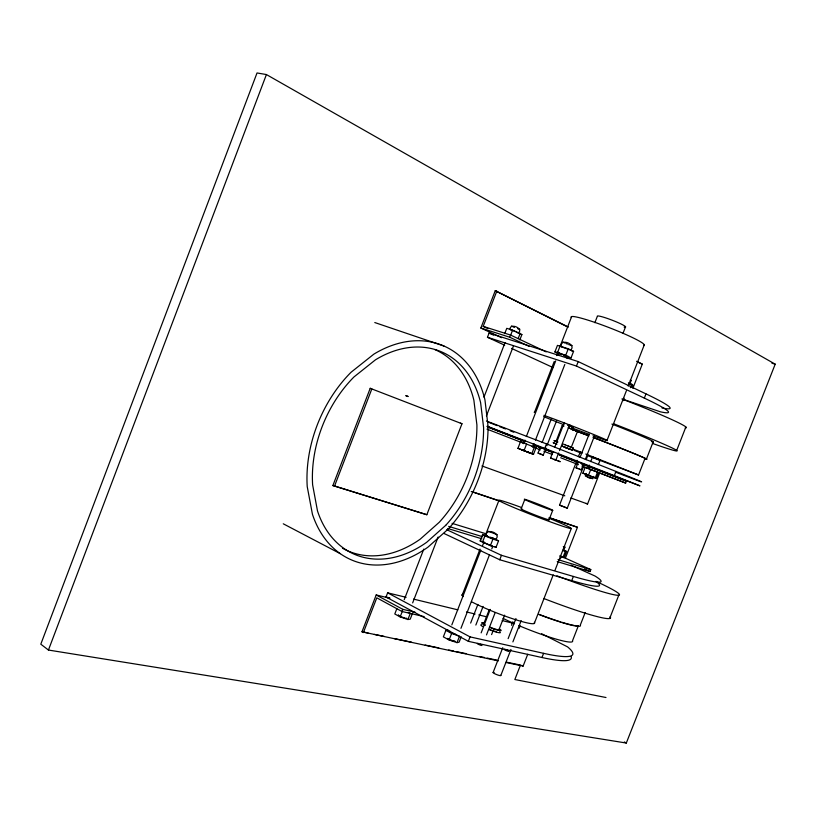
<?xml version="1.0" encoding="UTF-8"?>
<svg xmlns="http://www.w3.org/2000/svg" width="816" height="816" viewBox="0 0 816 816"><rect width="100%" height="100%" fill="white"/><g stroke="black" fill="none" stroke-linecap="round" stroke-linejoin="round"><path stroke-width="1.22" d="M48.44 650.046L266.414 74.552L775.2 364.171L626.311 743.039L48.44 650.046L40.8 644.181L257.03 72.961L266.414 74.552M332.887 485.53L370.209 388.314L461.978 423.759L426.839 514.723L332.887 485.53L426.839 514.723M334.458 486.275L371.831 388.946L370.209 388.314M498.362 660.889L361.988 631.788L376.196 594.966L389.793 598.21M363.385 632.584L376.798 597.832L401.982 611.5L424.198 616.631M501.524 337.671L480.848 328.022L495.251 290.69L568.405 327.063M487.795 328.532L483.194 326.38L496.801 291.139M571.18 656.737A126.001 15.565 21.2 0 1 541.967 657.512L468.333 641.325L386.019 597.016L387.631 592.834L406.113 597.312M504.696 345.229L487.468 337.273L489.1 333.04L578.207 361.58L645.986 393.883A126.715 7.568 21.2 0 1 662 407.939M396.821 608.736L394.801 613.979L400.156 616.906L407.908 619.528L410.224 619.191L412.651 612.918M504.716 333.642L506.767 328.338L512.601 330.164L521.883 334.591L519.843 339.884M404.226 599.678L423.79 549.076M483.949 397.157L505.053 342.577M510.092 329.521C509.225 322.514 523.923 328.195 518.537 332.826M401.982 611.5L402.808 609.348L415.15 612.224M400.156 616.906L402.604 610.592M529.268 346.423L509.694 337.212L510.53 335.039L483.194 326.38M510.541 335.488L512.601 330.164M412.651 602.891L438.131 537.01M486.428 415.854L513.488 345.882M407.908 619.528L410.346 613.224L408.133 612.469M518.14 338.63L520.2 333.305M492.833 537.958L498.556 540.835L496.026 547.363L490.385 545.68L480.155 540.916L482.674 534.409L487.183 535.786M448.045 629.952L445.883 630.36L443.363 636.857L449.096 639.979L457.011 642.641L459.122 642.161L461.213 636.766M559.174 353.981L554.9 351.951L557.45 345.382L568.262 348.779L573.577 351.349L571.027 357.938L565.967 356.612M517.946 448.3L520.486 441.742L526.565 444.088L536.03 447.78L533.501 454.308L517.946 448.3L524.015 450.667L526.565 444.088M482.409 542.436L484.949 535.888L482.674 534.409M462.091 595.354L480.022 549.107M485.081 536.071L498.882 500.504M451.819 624.913L480.797 550.198M482.633 545.455L484.021 541.895M486.316 535.969C484.796 526.871 502.707 533.705 495.445 539.437M554.9 351.951L557.593 352.39L560.153 345.78M554.217 361.498L534.521 412.264A39.107 0.928 21.2 0 0 534.541 412.529M556.502 355.603L557.879 352.053M560.164 346.157L571.618 316.639M523.576 443.669L524.953 440.12M526.33 436.57L555.696 360.876M557.991 354.96L558.909 352.594M561.204 346.678C559.735 337.498 577.585 344.546 570.323 350.288M449.096 639.979L451.625 633.461L445.883 630.36M490.385 545.68L492.925 539.121L498.556 540.835M571.027 357.938L565.692 355.399L568.262 348.779M460.948 628.33L489.467 554.849M491.762 548.923L492.691 546.557M532.705 447.209L534.082 443.669M535.459 440.12L564.815 364.477M567.11 358.561L568.028 356.204M457.011 642.641L459.541 636.133L451.625 633.461M531.828 453.686L534.378 447.127M470.648 623.067L477.88 604.421M540.131 453.89L538.05 453.084L540.325 447.209M542.15 442.507L551.269 419.016M443.935 533.44L499.739 559.756L501.463 555.308L573.362 576.443A126.256 8.497 21.2 0 0 595.048 576.055L570.884 565.1M468.333 641.325L470.057 636.888L543.599 653.33A126.011 15.208 21.2 0 0 567.589 646.894L541.64 633.726M475.85 625.046L483.092 606.41M521.149 508.837L524.831 499.382M623.21 399.35L660.481 411.835A126.704 7.201 21.2 0 0 644.334 398.116L576.463 366.068L578.207 361.58M487.162 426.227L544.772 448.372L546.506 443.894L486.469 421.025M538.091 453.094L543.262 455.104L545.996 448.055M546.904 445.709L556.492 421.046M594.874 322.687L597.343 316.333A15.137 1.52 21 0 1 614.03 320.933A15.137 1.52 21 0 1 624.128 327.094M483.837 623.577L489.07 610.113M481.154 632.859L490.263 609.409M556.532 441.619L556.043 441.405L562.193 425.575L563.825 426.064M556.288 460.173L550.545 457.98L552.84 452.074M554.676 447.341L564.325 422.515M486.499 634.899L495.159 612.622M554.095 459.357L555.859 460.04L558.654 452.972M559.572 450.605L569.69 424.606M491.609 634.583L493.425 629.911M498.953 629.748L504.625 615.142M570.7 447.117L571.271 447.311L577.493 431.45L569.007 427.992M549.015 519.833L552.707 510.347A15.086 0.51 21.3 0 0 533.225 502.207A15.086 0.51 21.3 0 0 530.318 502.034A15.086 0.51 21.3 0 0 552.707 510.347M623.057 333.183L625.546 326.808M493.088 672.557L502.748 647.731M511.489 625.28L512.866 621.731M584.297 464.426L567.273 508.123L559.541 505.135L577.014 460.244M578.391 456.695L580.237 451.972M508.123 638.653L515.947 618.548M577.952 468.568L576.014 467.823L578.279 462.019M580.084 457.378L589.111 434.183M512.887 641.896L521.179 620.609M500.81 675.485L510.938 649.495M519.221 628.228L520.139 625.862M576.014 467.823L581.278 469.863L583.532 464.059M585.337 459.418L594.374 436.223M586.133 459.704L587.979 454.981M582.899 473.147L585.154 467.374L598.648 472.617L596.404 478.37L582.899 473.147L586.357 474.453M593.773 476.411C594.017 481.165 582.899 476.442 586.112 473.443M588.418 467.517L589.346 465.151M590.733 461.601L592.579 456.858M588.479 475.32L590.733 469.526M534.286 623.455L553.228 574.852M555.074 570.109L571.251 528.615M560.378 558.848L561.296 556.492M563.581 550.616L564.958 547.097L564.295 546.72M607.043 440.365L626.372 390.793M628.208 386.07L644.314 344.75M598.383 464.569L600.229 459.836M623.312 400.636L624.23 398.269M629.768 384.061L631.156 380.511L630.38 379.991M520.353 665.387L514.845 679.514L605.992 697.517M563.071 557.165L565.325 551.402L566.62 551.443L564.386 557.175L559.664 555.92M595.252 477.941L597.506 472.158M630.401 387.712L631.757 384.234L628.391 382.847M505.787 662.439L523.127 666.08L527.738 654.248M631.829 387.447L632.726 385.142L631.757 384.234M560.521 556.675L565.396 558.175L577.453 527.258L549.443 517.701M570.802 497.964L587.561 503.982L599.638 473.005L625.658 483.062L626.402 481.154L581.553 463.59M632.849 388.345L642.294 364.13L636.613 361.274M499.739 559.756L571.72 580.635L573.362 576.443M541.967 657.512L543.599 653.33M644.334 398.116L645.986 393.883M580.859 463.151L639.948 485.857L614.326 475.646L615.968 471.434L546.506 443.894M557.236 561.602L590.06 571.526L590.804 569.619L565.396 558.175M593.201 457.827L638.551 474.983L644.926 458.674A45.727 0.989 21.1 0 0 593.416 437.59M585.215 612.5L580.298 625.076A47.124 4.733 21.5 0 1 539.08 614.56M646.374 459.235L653.126 441.946M609.695 618.395L618.763 595.231M676.699 450.432L685.838 427.084M564.907 547.138L563.305 546.669M556.043 441.405L557.644 441.956M577.432 431.48L575.8 430.94M559.541 505.135L567.273 508.123M572.159 345.566L570.71 345.27M497.291 534.704L488.152 531.226M571.271 447.311L568.497 446.148M519.914 329.276L517.64 328.685M518.364 333.132L516.61 332.061M561.143 346.657L569.456 349.727M631.156 380.511L630.401 380.368M629.605 383.846L629.085 383.367M571.73 351.064L573.577 351.349M492.313 545.853L491.232 545.608M455.165 641.468L453.41 641.08M484.265 542.497L483.725 542.467L490.345 545.323M494.843 539.335L486.254 535.939L487.458 536.173M361.988 631.788L368.179 633.083M374.371 634.389L384.285 636.47M394.189 638.551L411.529 642.192M425.146 645.048L438.773 647.914M448.678 649.995L453.635 651.035M456.103 651.556L466.018 653.636M479.635 656.492L484.592 657.533M487.07 658.053L496.975 660.134M506.879 662.215L520.506 665.081M510.306 329.797L511.469 330.103M386.019 597.016L389.722 597.893M413.508 599.097L457.868 609.848M466.487 611.939L475.116 614.03M478.808 614.917L486.203 616.712M502.217 620.588L513.315 623.281M478.36 643.538C474.504 642.763 483.021 646.721 482.021 645.089M585.194 475.81L588.652 477.136M505.42 649.505C500.881 648.485 510.775 652.861 508.541 650.801M771.916 363.232L775.2 364.171M562.765 550.259L563.458 550.29M572.485 429.563L570.282 428.614M480.155 540.916L482.409 541.6M447.831 528.523L481.868 538.815M448.657 526.381L482.674 536.734M558.001 559.643L590.804 569.619M452.074 523.352L486.193 533.837M642.294 364.13L637.378 361.957M519.945 333.979L521.883 334.591M480.848 328.022L509.694 337.212M487.468 337.273L576.463 366.068M630.819 384.52L632.726 385.142M472.168 491.691L498.729 500.636M471.209 491.507L498.974 500.851M549.678 517.915L577.453 527.258M374.779 322.544L444.016 346.055M521.893 449.81L521.383 449.626L527.014 451.789M451.085 640.315L452.278 640.733M512.377 330.398L515.61 331.633M521.444 449.647L522.077 449.891M481.95 465.967L564.815 495.812M568.63 344.556L569.741 344.954M563.754 355.582C575.994 359.703 554.441 350.941 559.633 353.879M550.545 457.98L552.35 458.684M571.312 447.382L573.444 448.117L566.773 445.465M563.05 550.565L565.325 551.402M557.593 352.39L565.692 355.399M565.121 447.362L565.723 447.576L564.019 446.882M568.844 448.831L572.618 450.238L567.671 448.259M568.12 427.788L569.527 428.318M572.597 429.757L574.352 430.42M592.814 478.778L589.397 477.462M557.818 441.986L553.931 440.589L555.808 441.374M586.174 474.402L593.497 477.248L592.793 476.962M556.991 444.108L553.136 442.68L554.992 443.476M567.395 448.29L570.496 449.483L565.947 447.586M524.127 443.159L520.486 441.742M529.094 452.625L527.085 451.84L530.41 453.125L529.39 452.717M572.842 449.086L582.542 452.788M565.651 447.617L568.65 448.79M615.427 472.117L634.328 479.339A126.48 0.755 21.2 0 0 615.968 471.434M585.817 454.043L638.551 474.983M561.796 446.026L566.804 447.902M564.764 447.301L566.416 447.933M626.402 481.154L581.135 463.6M531.991 446.219L536.03 447.78M555.043 459.683L554.482 459.469L555.084 459.714M524.657 450.881L522.515 450.044M562.571 443.802L565.151 444.802M561.745 445.934L564.325 446.933M541.171 454.288L543.262 455.104M557.695 460.714L560.225 461.703L555.563 459.887M579.34 469.108L581.278 469.863M594.976 458.102L595.864 458.439M596.557 458.633L599.689 459.887L592.732 457.184L594.17 457.786M587.438 455.583L592.12 457.409M406.674 395.964C403.288 394.628 410.683 397.525 407.286 396.188M486.999 429.124L524.107 443.496M533.552 447.168L540.355 449.912M543.915 451.289L552.442 454.532M560.714 457.756L578.422 464.661M581.961 466.038L625.658 483.062M594.16 470.863L594.895 471.148M460.367 423.127L461.978 423.759M527.717 452.064L529.788 452.87M522.628 450.116L524.821 450.973M526.646 451.646L529.054 452.584M564.835 444.71L567.63 445.771M544.772 448.372L614.326 475.646M488.539 426.982L525.229 441.354M533.511 444.598L553.636 452.482M558.368 454.339L578.493 462.223M487.152 426.625L524.912 441.405M533.174 444.649L553.238 452.503M560.317 455.277L579.197 462.662M488.682 427.411L525.433 441.793M533.725 445.046L542.018 448.29M545.578 449.687L552.687 452.472M559.796 455.246L577.575 462.213M593.62 477.278L596.404 478.37M527.442 451.942L533.501 454.308M574.127 450.371L581.594 453.308M569.486 426.013L573.536 427.502L567.793 425.279L568.313 425.544M487.764 421.933L497.219 425.666M499.586 426.605L505.502 428.941M510.224 430.807L513.774 432.215M490.498 537.244L491.63 537.683M484.949 535.888L492.925 539.121M566.273 343.618L567.446 344.097M586.112 503.39L587.561 503.982M506.746 649.975L507.409 650.25M560.48 354.266L561.5 354.695M513.427 327.043L514.427 327.461M563.642 426.227L562.193 425.575M449.912 639.856L447.239 638.51M492.691 538.121L494.323 538.876M563.897 550.229L566.62 551.443M480.379 644.263L481.032 644.558M584.47 568.997L590.06 571.526M511.581 348.412L552.932 367.506M564.274 342.72L565.192 343.148M489.1 333.04L493.69 335.172M446.729 529.696L501.463 555.308M510.53 335.039L546.22 351.89M495.251 290.69L566.885 326.604M512.591 326.655L511.469 325.961M283.274 523.801L340.262 553.666M387.631 592.834L470.057 636.888M521.74 665.336L523.127 666.08M376.196 594.966L402.808 609.348M624.322 741.948L626.311 743.039M563.581 342.363L563.04 341.955M494.853 546.587L496.026 547.363M571.373 317.577A39.188 3.672 21.1 0 1 609.654 327.818A39.188 3.672 21.1 0 1 643.569 345.484M543.905 415.344A39.107 0.928 21.2 0 1 597.608 436.121A39.107 0.928 21.2 0 1 592.936 435.785M589.468 434.5A39.107 0.928 21.2 0 1 572.118 427.941M564.019 424.789A39.107 0.928 21.2 0 1 543.67 416.599M613.581 423.728A72.379 2.479 21.1 0 1 673.751 448.749A72.379 2.479 21.1 0 1 652.494 443.435M621.894 398.973A72.41 3.713 21 0 1 685.246 427.9M611.908 424.085A47.318 1.622 21.1 0 1 651.392 441.568M593.089 437.427A47.297 1.02 21.1 0 1 635.246 454.043A47.297 1.02 21.1 0 1 644.671 458.765M571.649 429.43A47.297 1.02 21.1 0 1 574.127 430.328M575.127 430.695A47.297 1.02 21.1 0 1 588.489 435.683M576.055 431.093A45.727 0.989 21.1 0 1 588.968 435.897M500.647 675.25A4.151 0.632 21.6 0 1 498.688 675.291A4.151 0.632 21.6 0 1 493.843 673.231A4.151 0.632 21.6 0 1 494.139 672.476M406.735 618.191A4.508 0.622 20.9 0 1 405.389 618.151M404.491 617.916A4.508 0.622 20.9 0 1 400.268 616.304M399.422 615.876A4.508 0.622 20.9 0 1 398.504 614.887M596.2 581.686A126.235 8.864 21.2 0 1 571.72 580.635M455.94 634.45A4.651 0.632 21.2 0 1 450.687 632.339A4.651 0.632 21.2 0 1 450.014 631.258M455.012 641.294A4.651 0.663 21.2 0 1 453.421 640.948M452.36 640.621A4.651 0.663 21.2 0 1 451.238 640.213M450.106 639.764A4.651 0.663 21.2 0 1 449.055 639.295M448.157 638.836A4.651 0.663 21.2 0 1 447.474 638.428M499.004 629.483A8.211 1.01 21.4 0 1 490.13 627.249M485.143 624.883A8.211 1.01 21.4 0 1 484.429 623.536M496.505 631.737A8.211 1.03 21.4 0 1 493.272 630.829M491.314 630.136A8.211 1.03 21.4 0 1 489.304 629.36M499.708 631.768A10.486 1.306 21.4 0 1 498.137 632.563A10.486 1.306 21.4 0 1 488.957 629.524M482.582 626.494A10.486 1.306 21.4 0 1 481.695 624.76M548.984 519.649A15.076 0.622 21.3 0 1 533.215 514.274A15.076 0.622 21.3 0 1 522.138 509.062M499.31 628.901A10.486 1.295 21.4 0 1 499.698 630.595A10.486 1.295 21.4 0 1 489.773 627.412M485.143 625.331A10.486 1.295 21.4 0 1 483.868 622.883M548.699 518.078A39.035 1.601 21.3 0 1 563.978 526.646A39.035 1.601 21.3 0 1 506.104 504.166A39.035 1.601 21.3 0 1 521.536 507.532M534.307 622.261A38.954 4.304 21.4 0 1 513.539 619.028A38.954 4.304 21.4 0 1 471.424 601.698M463.131 596.547A38.954 4.304 21.4 0 1 462.611 594.354M610.072 616.763A72.114 6.334 21.5 0 1 544.078 598.607M596.006 581.369A72.155 5.131 21.4 0 1 616.08 595.109A72.155 5.131 21.4 0 1 556.93 575.821M518.884 625.607A45.553 5.12 21.5 0 0 572.526 640.723L578.401 625.688A45.563 4.58 21.5 0 1 574.964 625.535M514.529 623.73A45.553 5.12 21.5 0 1 503.044 618.375M573.954 625.372A45.563 4.58 21.5 0 1 561.724 622.241M560.398 621.833A45.563 4.58 21.5 0 1 538.999 614.346M434.918 349.605A109.66 80.243 -66.7 0 1 473.882 400.248L476.901 424.901A109.66 80.243 -66.7 0 1 439.243 522.281L420.209 539.162A109.66 80.243 -66.7 0 1 342.526 548.25M448.117 529.145L428.033 547.087A116.525 84.864 -66.7 0 1 312.436 514.274L307.224 486.611A116.525 84.864 -66.7 0 1 351.064 372.249L373.871 354.134A116.525 84.864 -66.7 0 1 484.949 399.881L488.039 425.993A116.525 84.864 -66.7 0 1 448.117 529.145M445.75 525.31L426.686 542.283A110.191 80.233 -66.7 0 1 317.485 510.918L312.62 484.806A110.191 80.233 -66.7 0 1 353.971 376.951L375.472 359.815A110.191 80.233 -66.7 0 1 480.624 402.747L483.592 427.482A110.191 80.233 -66.7 0 1 445.75 525.31"/></g></svg>
